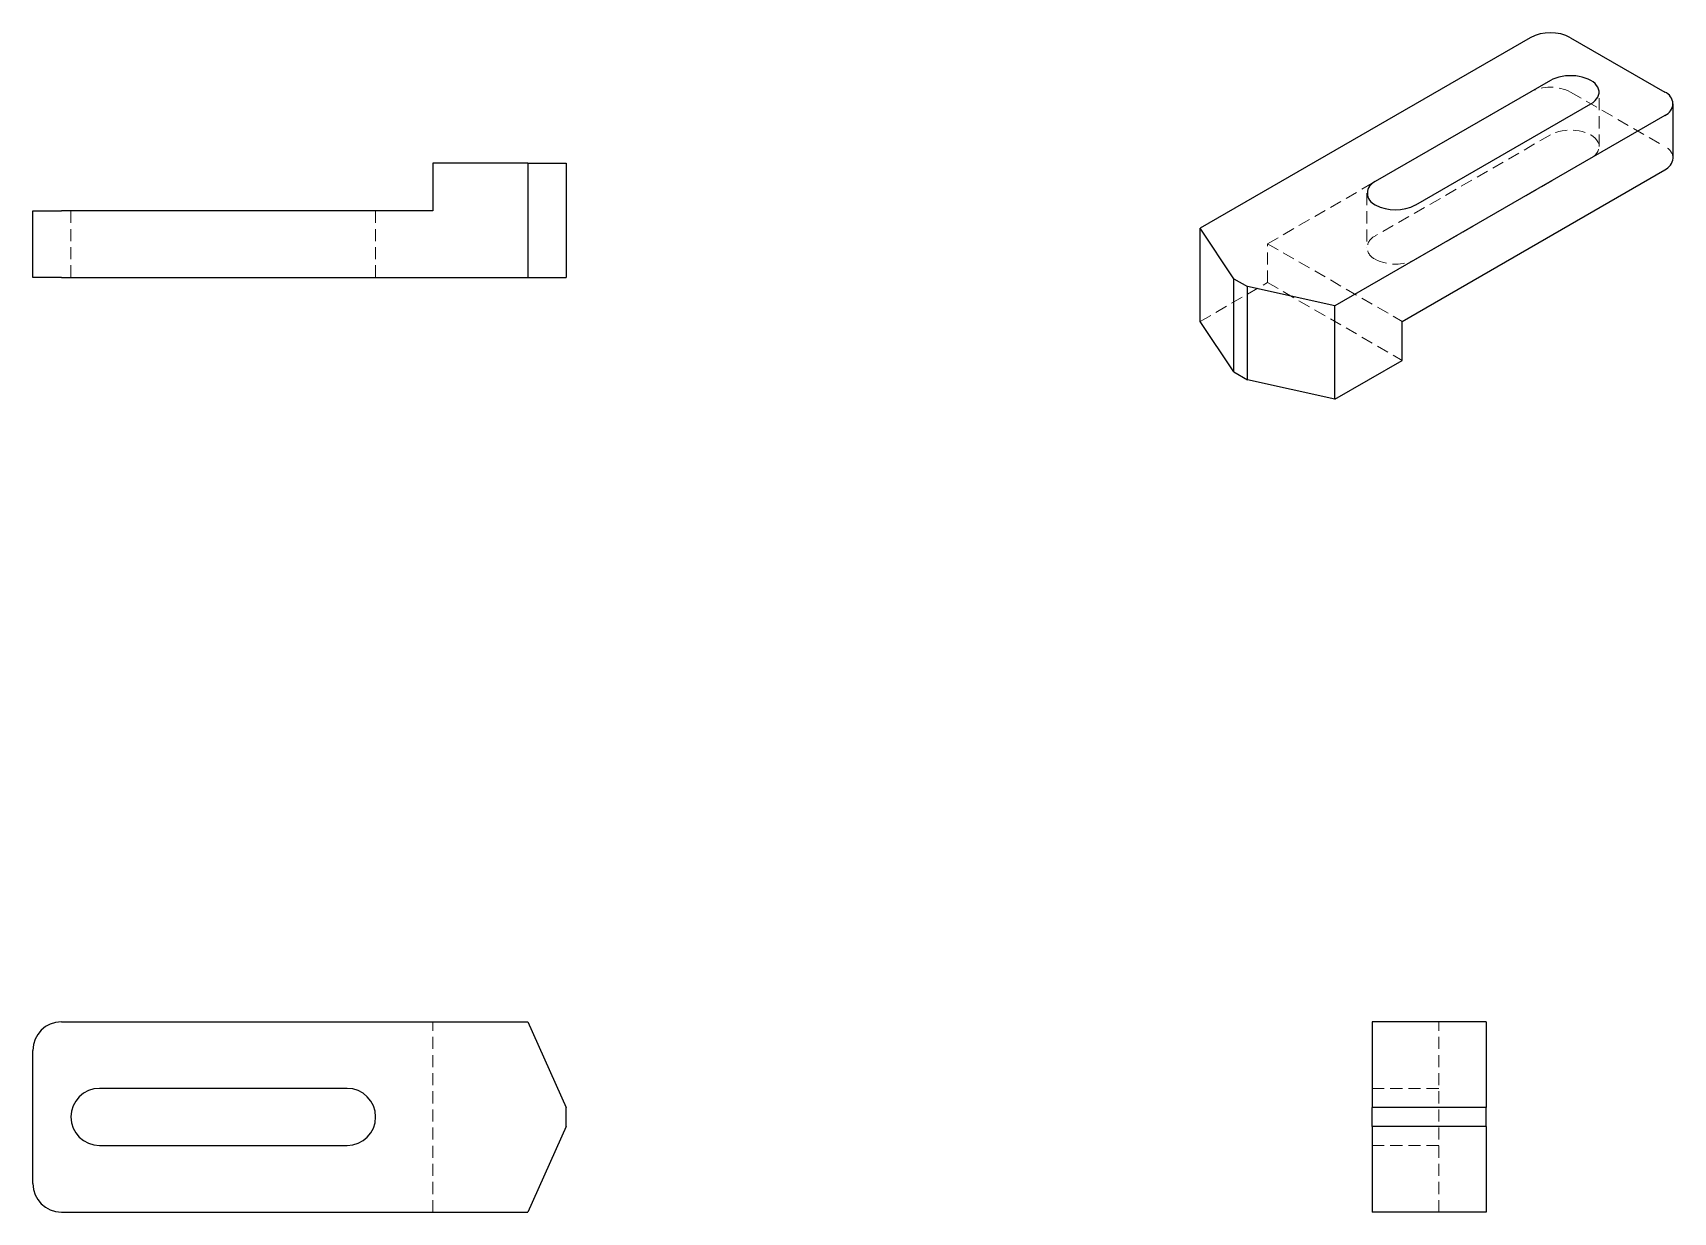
# Model space of a CAD drawing. Header units: millimetres. Extents: x 334 to 506, y 235 to 359.
import ezdxf

# ---------------------------------------------------------------- set-up
doc = ezdxf.new("R2010")
doc.units = ezdxf.units.MM
doc.linetypes.add('HIDDEN', pattern=[1.905, 1.27, -0.635])

msp = doc.modelspace()

# ---------------------------------------------------------------- linework, layer by layer
at = {"color": 7, "linetype": 'Continuous', "lineweight": 25}
for p, q in [((490.99, 358.07), (456.34, 338.06)), ((495.23, 358.07), (505.13, 352.35)), ((493.11, 353.58), (474.72, 342.96)), ((505.13, 349.9), (470.48, 329.9)), ((478.97, 340.51), (497.35, 351.13)), ((506.01, 345.41), (506.01, 351.13)), ((375.75, 344.88), (375.75, 339.88)), ((385.75, 344.88), (375.75, 344.88)), ((385.75, 344.88), (385.75, 332.88)), ((385.75, 344.88), (389.75, 344.88)), ((389.75, 344.88), (389.75, 332.88)), ((477.55, 328.27), (505.13, 344.19)), ((333.75, 332.88), (333.75, 339.88)), ((333.75, 339.88), (336.75, 339.88)), ((375.75, 339.88), (336.75, 339.88)), ((459.87, 332.76), (456.34, 338.06)), ((456.34, 328.27), (456.34, 338.06)), ((336.75, 332.88), (333.75, 332.88)), ((336.75, 332.88), (385.75, 332.88)), ((385.75, 332.88), (389.75, 332.88)), ((459.87, 332.76), (461.29, 331.94)), ((459.87, 322.96), (459.87, 332.76)), ((470.48, 329.9), (461.29, 331.94)), ((461.29, 322.14), (461.29, 331.94)), ((470.48, 320.1), (470.48, 329.9)), ((459.87, 322.96), (456.34, 328.27)), ((477.55, 324.18), (477.55, 328.27)), ((470.48, 320.1), (477.55, 324.18)), ((459.87, 322.96), (461.29, 322.14)), ((470.48, 320.1), (461.29, 322.14)), ((336.75, 254.71), (385.75, 254.71)), ((385.75, 254.71), (389.75, 245.71)), ((486.38, 254.71), (474.38, 254.71)), ((474.38, 254.71), (474.38, 245.71)), ((486.38, 254.71), (486.38, 245.71)), ((333.75, 237.71), (333.75, 251.71)), ((366.75, 247.71), (340.75, 247.71)), ((389.75, 243.71), (389.75, 245.71)), ((486.38, 245.71), (474.38, 245.71)), ((474.38, 243.71), (474.38, 245.71)), ((486.38, 243.71), (486.38, 245.71)), ((389.75, 243.71), (385.75, 234.71)), ((474.38, 243.71), (474.38, 234.71)), ((486.38, 243.71), (474.38, 243.71)), ((486.38, 243.71), (486.38, 234.71)), ((340.75, 241.71), (366.75, 241.71)), ((336.75, 234.71), (385.75, 234.71)), ((486.38, 234.71), (474.38, 234.71))]:
    msp.add_line(p, q, dxfattribs=at)
at = {"color": 7, "linetype": 'HIDDEN', "lineweight": 18}
for p, q in [((463.41, 336.43), (490.99, 352.35)), ((495.23, 352.35), (505.13, 346.64)), ((498.23, 346.64), (498.23, 352.35)), ((493.11, 347.86), (474.72, 337.25)), ((478.97, 334.8), (497.35, 345.41)), ((473.84, 341.74), (473.84, 336.02)), ((337.75, 339.88), (337.75, 332.88)), ((369.75, 339.88), (369.75, 332.88)), ((463.41, 336.43), (477.55, 328.27)), ((463.41, 332.35), (463.41, 336.43)), ((456.34, 328.27), (463.41, 332.35)), ((463.41, 332.35), (477.55, 324.18)), ((375.75, 234.71), (375.75, 254.71)), ((481.38, 234.71), (481.38, 254.71)), ((481.38, 247.71), (474.38, 247.71)), ((481.38, 241.71), (474.38, 241.71))]:
    msp.add_line(p, q, dxfattribs=at)
at = {"color": 7, "linetype": 'Continuous', "lineweight": 25, "flags": 128}
msp.add_lwpolyline([(497.35, 351.13), (497.59, 351.28), (497.8, 351.46), (497.96, 351.64), (498.09, 351.84), (498.18, 352.04), (498.22, 352.25), (498.22, 352.46), (498.18, 352.66), (498.09, 352.87), (497.96, 353.06), (497.8, 353.25), (497.59, 353.42), (497.35, 353.58), (497.08, 353.71), (496.78, 353.83), (496.46, 353.93), (496.12, 354), (495.77, 354.06), (495.41, 354.08), (495.05, 354.08), (494.69, 354.06), (494.34, 354), (494, 353.93), (493.68, 353.83), (493.38, 353.71), (493.11, 353.58)], dxfattribs=at)
at = {"color": 7, "linetype": 'HIDDEN', "lineweight": 18, "flags": 128}
msp.add_lwpolyline([(497.35, 345.41), (497.59, 345.57), (497.8, 345.74), (497.96, 345.92), (498.09, 346.12), (498.18, 346.32), (498.22, 346.53), (498.22, 346.74), (498.18, 346.95), (498.09, 347.15), (497.96, 347.35), (497.8, 347.53), (497.59, 347.7), (497.35, 347.86), (497.08, 348), (496.78, 348.12), (496.46, 348.22), (496.12, 348.29), (495.77, 348.34), (495.41, 348.36), (495.05, 348.36), (494.69, 348.34), (494.34, 348.29), (494, 348.22), (493.68, 348.12), (493.38, 348), (493.11, 347.86)], dxfattribs=at)
at = {"color": 7, "linetype": 'Continuous', "lineweight": 25}
for centre, radius, start, end in [((493.11, 353.99), 4.6, 62.5243, 117.4757), ((504.66, 351.13), 1.31, 291.1341, 68.8659), ((504.48, 345.58), 1.53, 294.924, 353.7559), ((475.2, 341.74), 1.31, 111.1341, 248.8659), ((476.84, 344.59), 4.6, 242.5243, 297.4757), ((336.75, 251.71), 3, 90, 180), ((340.75, 244.71), 3, 90, 270), ((366.75, 244.71), 3, 0, 90), ((366.75, 244.71), 3, 270, 0), ((336.75, 237.71), 3, 180, 270)]:
    msp.add_arc(centre, radius, start, end, dxfattribs=at)
at = {"color": 7, "linetype": 'HIDDEN', "lineweight": 18}
for centre, radius, start, end in [((493.11, 348.27), 4.6, 62.5243, 117.4757), ((504.56, 345.3), 1.45, 4.4583, 66.8619), ((475.2, 336.02), 1.31, 111.1341, 248.8659), ((476.84, 338.88), 4.6, 242.5243, 297.4757)]:
    msp.add_arc(centre, radius, start, end, dxfattribs=at)

doc.saveas('drawing.dxf')
